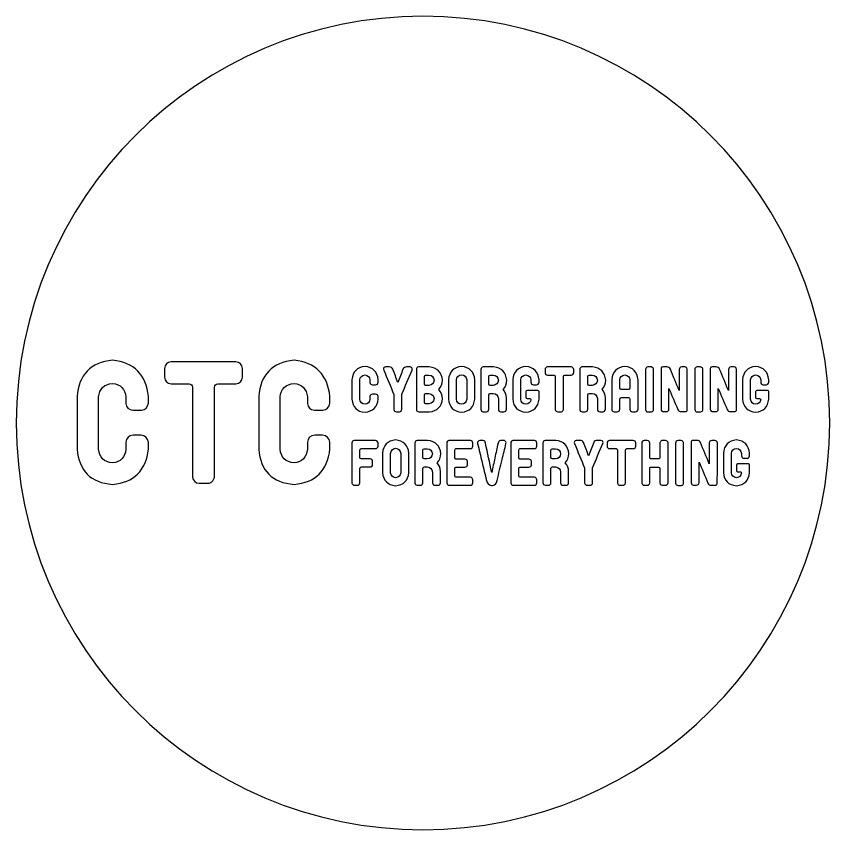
# Model space of a CAD drawing. Extents: x 38 to 447, y 163 to 471.
# Drawn here: x 61.8 to 144.1, y 163.4 to 245.7 of the extents above; entities that cross this region are included whole.
import ezdxf

# ---------------------------------------------------------------- set-up
doc = ezdxf.new("R2010")
doc.units = 0
doc.header["$MEASUREMENT"] = 0
doc.layers.add('LAYER_1', color=7, linetype='CONTINUOUS')

# ---------------------------------------------------------------- blocks, each defined once
blk = doc.blocks.new('BLOCK_7')
at = {"layer": 'LAYER_1', "color": 5}
for points, knots in [([(98.425, 208.702), (98.396, 208.552), (98.31, 208.465), (98.165, 208.441), (98.165, 208.441), (97.844, 208.441), (97.844, 208.441), (97.691, 208.457), (97.604, 208.542), (97.584, 208.695), (97.584, 208.695), (97.584, 208.937), (97.584, 208.937), (97.556, 209.24), (97.391, 209.409), (97.088, 209.445), (96.769, 209.409), (96.596, 209.24), (96.567, 208.937), (96.567, 208.937), (96.567, 206.996), (96.567, 206.996), (96.596, 206.681), (96.769, 206.509), (97.088, 206.482), (97.391, 206.509), (97.556, 206.681), (97.584, 206.996), (97.584, 206.996), (97.584, 207.256), (97.584, 207.256), (97.604, 207.409), (97.695, 207.493), (97.856, 207.51), (97.856, 207.51), (98.153, 207.51), (98.153, 207.51), (98.306, 207.49), (98.396, 207.405), (98.425, 207.256), (98.425, 207.256), (98.425, 206.996), (98.425, 206.996), (98.332, 206.189), (97.887, 205.75), (97.088, 205.677), (96.273, 205.741), (95.834, 206.181), (95.769, 206.996), (95.769, 206.996), (95.769, 208.956), (95.769, 208.956), (95.83, 209.77), (96.269, 210.22), (97.088, 210.305), (97.895, 210.22), (98.34, 209.77), (98.425, 208.956), (98.425, 208.956), (98.425, 208.702), (98.425, 208.702)], [0, 0, 0, 0, 1, 1, 1, 2, 2, 2, 3, 3, 3, 4, 4, 4, 5, 5, 5, 6, 6, 6, 7, 7, 7, 8, 8, 8, 9, 9, 9, 10, 10, 10, 11, 11, 11, 12, 12, 12, 13, 13, 13, 14, 14, 14, 15, 15, 15, 16, 16, 16, 17, 17, 17, 18, 18, 18, 19, 19, 19, 20, 20, 20, 20]), ([(101.667, 210.25), (101.856, 210.218), (101.915, 210.113), (101.842, 209.936), (101.496, 209.121), (101.155, 208.304), (100.82, 207.486), (100.82, 206.977), (100.82, 206.473), (100.82, 205.973), (100.804, 205.824), (100.721, 205.74), (100.572, 205.719), (100.572, 205.719), (100.258, 205.719), (100.258, 205.719), (100.112, 205.735), (100.028, 205.812), (100.004, 205.949), (100.004, 205.949), (100.004, 207.473), (100.004, 207.473), (99.669, 208.296), (99.33, 209.117), (98.987, 209.936), (98.915, 210.117), (98.971, 210.222), (99.156, 210.25), (99.156, 210.25), (99.544, 210.25), (99.544, 210.25), (99.709, 210.258), (99.828, 210.185), (99.901, 210.032), (100.074, 209.581), (100.245, 209.131), (100.415, 208.683), (100.58, 209.131), (100.752, 209.581), (100.929, 210.032), (100.998, 210.185), (101.117, 210.258), (101.286, 210.25), (101.286, 210.25), (101.667, 210.25), (101.667, 210.25)], [0, 0, 0, 0, 1, 1, 1, 2, 2, 2, 3, 3, 3, 4, 4, 4, 5, 5, 5, 6, 6, 6, 7, 7, 7, 8, 8, 8, 9, 9, 9, 10, 10, 10, 11, 11, 11, 12, 12, 12, 13, 13, 13, 14, 14, 14, 15, 15, 15, 15]), ([(104.927, 208.907), (104.915, 208.544), (104.786, 208.232), (104.54, 207.97), (104.786, 207.711), (104.915, 207.405), (104.927, 207.05), (104.847, 206.231), (104.399, 205.788), (103.584, 205.719), (103.584, 205.719), (102.526, 205.719), (102.526, 205.719), (102.372, 205.732), (102.292, 205.814), (102.284, 205.967), (102.284, 205.967), (102.284, 206.239), (102.284, 206.239), (102.284, 206.239), (102.284, 209.718), (102.284, 209.718), (102.284, 209.718), (102.284, 209.996), (102.284, 209.996), (102.292, 210.133), (102.363, 210.22), (102.496, 210.256), (102.496, 210.256), (103.584, 210.256), (103.584, 210.256), (104.395, 210.175), (104.843, 209.725), (104.927, 208.907)], [0, 0, 0, 0, 1, 1, 1, 2, 2, 2, 3, 3, 3, 4, 4, 4, 5, 5, 5, 6, 6, 6, 7, 7, 7, 8, 8, 8, 9, 9, 9, 10, 10, 10, 11, 11, 11, 11]), ([(106.857, 210.305), (107.668, 210.224), (108.113, 209.778), (108.194, 208.968), (108.194, 208.968), (108.194, 206.996), (108.194, 206.996), (108.109, 206.189), (107.664, 205.75), (106.857, 205.677), (106.05, 205.754), (105.609, 206.193), (105.532, 206.996), (105.532, 206.996), (105.532, 208.968), (105.532, 208.968), (105.601, 209.778), (106.043, 210.224), (106.857, 210.305)], [0, 0, 0, 0, 1, 1, 1, 2, 2, 2, 3, 3, 3, 4, 4, 4, 5, 5, 5, 6, 6, 6, 6]), ([(111.055, 207.976), (111.285, 207.737), (111.398, 207.453), (111.394, 207.123), (111.394, 207.123), (111.394, 205.973), (111.394, 205.973), (111.378, 205.816), (111.295, 205.734), (111.146, 205.725), (111.146, 205.725), (110.837, 205.725), (110.837, 205.725), (110.68, 205.734), (110.596, 205.816), (110.584, 205.973), (110.584, 205.973), (110.584, 207.062), (110.584, 207.062), (110.547, 207.373), (110.374, 207.542), (110.063, 207.57), (110.063, 207.57), (109.942, 207.57), (109.942, 207.57), (109.942, 207.57), (109.749, 207.57), (109.749, 207.57), (109.672, 207.562), (109.627, 207.52), (109.615, 207.443), (109.615, 207.443), (109.615, 205.973), (109.615, 205.973), (109.599, 205.816), (109.515, 205.734), (109.362, 205.725), (109.362, 205.725), (109.047, 205.725), (109.047, 205.725), (108.897, 205.737), (108.815, 205.82), (108.799, 205.973), (108.799, 205.973), (108.799, 207.57), (108.799, 207.57), (108.799, 207.57), (108.799, 208.393), (108.799, 208.393), (108.799, 208.393), (108.799, 209.996), (108.799, 209.996), (108.815, 210.137), (108.892, 210.222), (109.029, 210.25), (109.029, 210.25), (109.065, 210.25), (109.065, 210.25), (109.065, 210.25), (109.392, 210.25), (109.392, 210.25), (109.392, 210.25), (110.093, 210.25), (110.093, 210.25), (110.904, 210.169), (111.35, 209.722), (111.43, 208.907), (111.422, 208.548), (111.297, 208.238), (111.055, 207.976)], [0, 0, 0, 0, 1, 1, 1, 2, 2, 2, 3, 3, 3, 4, 4, 4, 5, 5, 5, 6, 6, 6, 7, 7, 7, 8, 8, 8, 9, 9, 9, 10, 10, 10, 11, 11, 11, 12, 12, 12, 13, 13, 13, 14, 14, 14, 15, 15, 15, 16, 16, 16, 17, 17, 17, 18, 18, 18, 19, 19, 19, 20, 20, 20, 21, 21, 21, 22, 22, 22, 23, 23, 23, 23]), ([(114.122, 208.447), (113.969, 208.464), (113.884, 208.55), (113.868, 208.707), (113.868, 208.707), (113.868, 208.937), (113.868, 208.937), (113.836, 209.248), (113.666, 209.417), (113.36, 209.445), (113.041, 209.417), (112.87, 209.248), (112.846, 208.937), (112.846, 208.937), (112.846, 206.99), (112.846, 206.99), (112.87, 206.675), (113.041, 206.508), (113.36, 206.487), (113.654, 206.508), (113.824, 206.667), (113.868, 206.966), (113.852, 207.026), (113.816, 207.06), (113.759, 207.068), (113.759, 207.068), (113.481, 207.068), (113.481, 207.068), (113.404, 207.072), (113.364, 207.11), (113.36, 207.183), (113.36, 207.183), (113.36, 207.764), (113.36, 207.764), (113.368, 207.832), (113.408, 207.871), (113.481, 207.879), (113.481, 207.879), (114.564, 207.879), (114.564, 207.879), (114.628, 207.871), (114.67, 207.832), (114.691, 207.764), (114.691, 207.764), (114.691, 207.25), (114.691, 207.25), (114.691, 207.25), (114.691, 207.068), (114.691, 207.068), (114.691, 207.068), (114.691, 206.996), (114.691, 206.996), (114.602, 206.197), (114.158, 205.758), (113.36, 205.677), (112.545, 205.75), (112.104, 206.189), (112.035, 206.996), (112.035, 206.996), (112.035, 208.968), (112.035, 208.968), (112.104, 209.774), (112.545, 210.22), (113.36, 210.305), (114.162, 210.22), (114.606, 209.774), (114.691, 208.968), (114.691, 208.968), (114.691, 208.713), (114.691, 208.713), (114.667, 208.556), (114.58, 208.467), (114.431, 208.447), (114.431, 208.447), (114.122, 208.447), (114.122, 208.447)], [0, 0, 0, 0, 1, 1, 1, 2, 2, 2, 3, 3, 3, 4, 4, 4, 5, 5, 5, 6, 6, 6, 7, 7, 7, 8, 8, 8, 9, 9, 9, 10, 10, 10, 11, 11, 11, 12, 12, 12, 13, 13, 13, 14, 14, 14, 15, 15, 15, 16, 16, 16, 17, 17, 17, 18, 18, 18, 19, 19, 19, 20, 20, 20, 21, 21, 21, 22, 22, 22, 23, 23, 23, 24, 24, 24, 25, 25, 25, 25]), ([(117.945, 210.25), (118.094, 210.23), (118.179, 210.145), (118.199, 209.996), (118.199, 209.996), (118.199, 209.681), (118.199, 209.681), (118.179, 209.528), (118.094, 209.444), (117.945, 209.427), (117.945, 209.427), (117.286, 209.427), (117.286, 209.427), (117.205, 209.415), (117.163, 209.373), (117.158, 209.3), (117.155, 209.159), (117.153, 209.02), (117.153, 208.883), (117.153, 207.911), (117.153, 206.942), (117.153, 205.973), (117.153, 205.973), (117.153, 205.931), (117.153, 205.931), (117.141, 205.895), (117.126, 205.863), (117.11, 205.834), (117.086, 205.798), (117.06, 205.772), (117.032, 205.756), (117.023, 205.752), (117.022, 205.747), (117.025, 205.743), (117.025, 205.743), (117.02, 205.743), (117.02, 205.743), (116.979, 205.723), (116.939, 205.715), (116.898, 205.719), (116.898, 205.719), (116.584, 205.719), (116.584, 205.719), (116.443, 205.732), (116.36, 205.808), (116.336, 205.949), (116.336, 205.949), (116.336, 209.3), (116.336, 209.3), (116.328, 209.373), (116.285, 209.415), (116.209, 209.427), (116.209, 209.427), (115.543, 209.427), (115.543, 209.427), (115.39, 209.444), (115.308, 209.528), (115.296, 209.681), (115.296, 209.681), (115.296, 209.996), (115.296, 209.996), (115.308, 210.145), (115.39, 210.23), (115.543, 210.25), (115.543, 210.25), (117.945, 210.25), (117.945, 210.25)], [0, 0, 0, 0, 1, 1, 1, 2, 2, 2, 3, 3, 3, 4, 4, 4, 5, 5, 5, 6, 6, 6, 7, 7, 7, 8, 8, 8, 9, 9, 9, 10, 10, 10, 11, 11, 11, 12, 12, 12, 13, 13, 13, 14, 14, 14, 15, 15, 15, 16, 16, 16, 17, 17, 17, 18, 18, 18, 19, 19, 19, 20, 20, 20, 21, 21, 21, 22, 22, 22, 22]), ([(121.06, 207.976), (121.29, 207.737), (121.403, 207.453), (121.399, 207.123), (121.399, 207.123), (121.399, 205.973), (121.399, 205.973), (121.383, 205.816), (121.3, 205.734), (121.151, 205.725), (121.151, 205.725), (120.843, 205.725), (120.843, 205.725), (120.685, 205.734), (120.6, 205.816), (120.588, 205.973), (120.588, 205.973), (120.588, 207.062), (120.588, 207.062), (120.552, 207.373), (120.379, 207.542), (120.068, 207.57), (120.068, 207.57), (119.947, 207.57), (119.947, 207.57), (119.947, 207.57), (119.754, 207.57), (119.754, 207.57), (119.677, 207.562), (119.633, 207.52), (119.621, 207.443), (119.621, 207.443), (119.621, 205.973), (119.621, 205.973), (119.604, 205.816), (119.52, 205.734), (119.366, 205.725), (119.366, 205.725), (119.052, 205.725), (119.052, 205.725), (118.903, 205.737), (118.82, 205.82), (118.804, 205.973), (118.804, 205.973), (118.804, 207.57), (118.804, 207.57), (118.804, 207.57), (118.804, 208.393), (118.804, 208.393), (118.804, 208.393), (118.804, 209.996), (118.804, 209.996), (118.82, 210.137), (118.897, 210.222), (119.034, 210.25), (119.034, 210.25), (119.07, 210.25), (119.07, 210.25), (119.07, 210.25), (119.397, 210.25), (119.397, 210.25), (119.397, 210.25), (120.099, 210.25), (120.099, 210.25), (120.909, 210.169), (121.355, 209.722), (121.435, 208.907), (121.427, 208.548), (121.302, 208.238), (121.06, 207.976)], [0, 0, 0, 0, 1, 1, 1, 2, 2, 2, 3, 3, 3, 4, 4, 4, 5, 5, 5, 6, 6, 6, 7, 7, 7, 8, 8, 8, 9, 9, 9, 10, 10, 10, 11, 11, 11, 12, 12, 12, 13, 13, 13, 14, 14, 14, 15, 15, 15, 16, 16, 16, 17, 17, 17, 18, 18, 18, 19, 19, 19, 20, 20, 20, 21, 21, 21, 22, 22, 22, 23, 23, 23, 23]), ([(123.371, 210.298), (124.182, 210.222), (124.625, 209.776), (124.702, 208.961), (124.702, 208.961), (124.702, 205.967), (124.702, 205.967), (124.682, 205.818), (124.599, 205.735), (124.454, 205.719), (124.454, 205.719), (124.133, 205.719), (124.133, 205.719), (123.98, 205.74), (123.897, 205.826), (123.885, 205.98), (123.885, 205.98), (123.885, 207.026), (123.885, 207.026), (123.877, 207.099), (123.837, 207.141), (123.764, 207.153), (123.764, 207.153), (122.984, 207.153), (122.984, 207.153), (122.907, 207.141), (122.865, 207.099), (122.857, 207.026), (122.857, 207.026), (122.857, 205.98), (122.857, 205.98), (122.841, 205.822), (122.756, 205.735), (122.603, 205.719), (122.603, 205.719), (122.288, 205.719), (122.288, 205.719), (122.143, 205.732), (122.061, 205.808), (122.04, 205.949), (122.04, 205.949), (122.04, 208.961), (122.04, 208.961), (122.113, 209.772), (122.557, 210.218), (123.371, 210.298)], [0, 0, 0, 0, 1, 1, 1, 2, 2, 2, 3, 3, 3, 4, 4, 4, 5, 5, 5, 6, 6, 6, 7, 7, 7, 8, 8, 8, 9, 9, 9, 10, 10, 10, 11, 11, 11, 12, 12, 12, 13, 13, 13, 14, 14, 14, 15, 15, 15, 15]), ([(126.275, 209.984), (126.275, 209.984), (126.275, 206.409), (126.275, 206.409), (126.275, 206.409), (126.275, 205.961), (126.275, 205.961), (126.275, 205.961), (126.275, 205.931), (126.275, 205.931), (126.266, 205.891), (126.252, 205.856), (126.232, 205.828), (126.212, 205.792), (126.186, 205.764), (126.154, 205.743), (126.154, 205.743), (126.147, 205.743), (126.147, 205.743), (126.139, 205.743), (126.137, 205.741), (126.142, 205.737), (126.101, 205.721), (126.061, 205.713), (126.021, 205.713), (126.021, 205.713), (125.706, 205.713), (125.706, 205.713), (125.557, 205.717), (125.474, 205.794), (125.458, 205.943), (125.458, 205.943), (125.458, 209.99), (125.458, 209.99), (125.466, 210.139), (125.549, 210.226), (125.706, 210.25), (125.706, 210.25), (126.021, 210.25), (126.021, 210.25), (126.109, 210.242), (126.18, 210.2), (126.232, 210.123), (126.26, 210.079), (126.275, 210.032), (126.275, 209.984)], [0, 0, 0, 0, 1, 1, 1, 2, 2, 2, 3, 3, 3, 4, 4, 4, 5, 5, 5, 6, 6, 6, 7, 7, 7, 8, 8, 8, 9, 9, 9, 10, 10, 10, 11, 11, 11, 12, 12, 12, 13, 13, 13, 14, 14, 14, 15, 15, 15, 15]), ([(129.68, 205.943), (129.676, 205.802), (129.604, 205.732), (129.463, 205.732), (129.463, 205.732), (129.426, 205.732), (129.426, 205.732), (129.426, 205.732), (129.378, 205.732), (129.378, 205.732), (129.378, 205.732), (129.136, 205.732), (129.136, 205.732), (129.136, 205.732), (129.112, 205.732), (129.112, 205.732), (129.112, 205.732), (129.075, 205.732), (129.075, 205.732), (128.91, 205.723), (128.795, 205.794), (128.731, 205.943), (128.428, 206.653), (128.13, 207.363), (127.835, 208.072), (127.835, 208.072), (127.835, 206.421), (127.835, 206.421), (127.835, 206.421), (127.835, 205.985), (127.835, 205.985), (127.819, 205.828), (127.735, 205.743), (127.581, 205.732), (127.581, 205.732), (127.273, 205.732), (127.273, 205.732), (127.128, 205.743), (127.047, 205.82), (127.031, 205.961), (127.031, 205.961), (127.031, 210.057), (127.031, 210.057), (127.031, 210.057), (127.031, 210.087), (127.031, 210.087), (127.039, 210.208), (127.107, 210.262), (127.236, 210.25), (127.236, 210.25), (127.321, 210.25), (127.321, 210.25), (127.321, 210.25), (127.557, 210.25), (127.557, 210.25), (127.557, 210.25), (127.617, 210.25), (127.617, 210.25), (127.779, 210.262), (127.898, 210.192), (127.974, 210.038), (128.265, 209.316), (128.561, 208.599), (128.864, 207.885), (128.864, 207.885), (128.864, 209.996), (128.864, 209.996), (128.88, 210.145), (128.964, 210.23), (129.118, 210.25), (129.118, 210.25), (129.432, 210.25), (129.432, 210.25), (129.573, 210.238), (129.658, 210.161), (129.686, 210.02), (129.686, 210.02), (129.686, 208.889), (129.686, 208.889), (129.686, 208.889), (129.686, 207.056), (129.686, 207.056), (129.682, 206.693), (129.68, 206.332), (129.68, 205.973), (129.68, 205.973), (129.68, 205.943), (129.68, 205.943)], [0, 0, 0, 0, 1, 1, 1, 2, 2, 2, 3, 3, 3, 4, 4, 4, 5, 5, 5, 6, 6, 6, 7, 7, 7, 8, 8, 8, 9, 9, 9, 10, 10, 10, 11, 11, 11, 12, 12, 12, 13, 13, 13, 14, 14, 14, 15, 15, 15, 16, 16, 16, 17, 17, 17, 18, 18, 18, 19, 19, 19, 20, 20, 20, 21, 21, 21, 22, 22, 22, 23, 23, 23, 24, 24, 24, 25, 25, 25, 26, 26, 26, 27, 27, 27, 28, 28, 28, 29, 29, 29, 29]), ([(131.259, 209.984), (131.259, 209.984), (131.259, 206.409), (131.259, 206.409), (131.259, 206.409), (131.259, 205.961), (131.259, 205.961), (131.259, 205.961), (131.259, 205.931), (131.259, 205.931), (131.251, 205.891), (131.237, 205.856), (131.217, 205.828), (131.197, 205.792), (131.17, 205.764), (131.138, 205.743), (131.138, 205.743), (131.132, 205.743), (131.132, 205.743), (131.124, 205.743), (131.122, 205.741), (131.126, 205.737), (131.086, 205.721), (131.045, 205.713), (131.005, 205.713), (131.005, 205.713), (130.69, 205.713), (130.69, 205.713), (130.541, 205.717), (130.459, 205.794), (130.442, 205.943), (130.442, 205.943), (130.442, 209.99), (130.442, 209.99), (130.451, 210.139), (130.533, 210.226), (130.69, 210.25), (130.69, 210.25), (131.005, 210.25), (131.005, 210.25), (131.094, 210.242), (131.164, 210.2), (131.217, 210.123), (131.245, 210.079), (131.259, 210.032), (131.259, 209.984)], [0, 0, 0, 0, 1, 1, 1, 2, 2, 2, 3, 3, 3, 4, 4, 4, 5, 5, 5, 6, 6, 6, 7, 7, 7, 8, 8, 8, 9, 9, 9, 10, 10, 10, 11, 11, 11, 12, 12, 12, 13, 13, 13, 14, 14, 14, 15, 15, 15, 15]), ([(134.665, 205.943), (134.661, 205.802), (134.588, 205.732), (134.447, 205.732), (134.447, 205.732), (134.411, 205.732), (134.411, 205.732), (134.411, 205.732), (134.362, 205.732), (134.362, 205.732), (134.362, 205.732), (134.12, 205.732), (134.12, 205.732), (134.12, 205.732), (134.096, 205.732), (134.096, 205.732), (134.096, 205.732), (134.06, 205.732), (134.06, 205.732), (133.894, 205.723), (133.78, 205.794), (133.715, 205.943), (133.413, 206.653), (133.114, 207.363), (132.82, 208.072), (132.82, 208.072), (132.82, 206.421), (132.82, 206.421), (132.82, 206.421), (132.82, 205.985), (132.82, 205.985), (132.804, 205.828), (132.719, 205.743), (132.566, 205.732), (132.566, 205.732), (132.257, 205.732), (132.257, 205.732), (132.112, 205.743), (132.031, 205.82), (132.015, 205.961), (132.015, 205.961), (132.015, 210.057), (132.015, 210.057), (132.015, 210.057), (132.015, 210.087), (132.015, 210.087), (132.023, 210.208), (132.092, 210.262), (132.221, 210.25), (132.221, 210.25), (132.306, 210.25), (132.306, 210.25), (132.306, 210.25), (132.542, 210.25), (132.542, 210.25), (132.542, 210.25), (132.602, 210.25), (132.602, 210.25), (132.763, 210.262), (132.882, 210.192), (132.959, 210.038), (133.249, 209.316), (133.546, 208.599), (133.848, 207.885), (133.848, 207.885), (133.848, 209.996), (133.848, 209.996), (133.864, 210.145), (133.949, 210.23), (134.102, 210.25), (134.102, 210.25), (134.417, 210.25), (134.417, 210.25), (134.558, 210.238), (134.643, 210.161), (134.671, 210.02), (134.671, 210.02), (134.671, 208.889), (134.671, 208.889), (134.671, 208.889), (134.671, 207.056), (134.671, 207.056), (134.667, 206.693), (134.665, 206.332), (134.665, 205.973), (134.665, 205.973), (134.665, 205.943), (134.665, 205.943)], [0, 0, 0, 0, 1, 1, 1, 2, 2, 2, 3, 3, 3, 4, 4, 4, 5, 5, 5, 6, 6, 6, 7, 7, 7, 8, 8, 8, 9, 9, 9, 10, 10, 10, 11, 11, 11, 12, 12, 12, 13, 13, 13, 14, 14, 14, 15, 15, 15, 16, 16, 16, 17, 17, 17, 18, 18, 18, 19, 19, 19, 20, 20, 20, 21, 21, 21, 22, 22, 22, 23, 23, 23, 24, 24, 24, 25, 25, 25, 26, 26, 26, 27, 27, 27, 28, 28, 28, 29, 29, 29, 29]), ([(137.363, 208.447), (137.209, 208.464), (137.125, 208.55), (137.108, 208.707), (137.108, 208.707), (137.108, 208.937), (137.108, 208.937), (137.076, 209.248), (136.907, 209.417), (136.6, 209.445), (136.282, 209.417), (136.11, 209.248), (136.086, 208.937), (136.086, 208.937), (136.086, 206.99), (136.086, 206.99), (136.11, 206.675), (136.282, 206.508), (136.6, 206.487), (136.895, 206.508), (137.064, 206.667), (137.108, 206.966), (137.092, 207.026), (137.056, 207.06), (136.999, 207.068), (136.999, 207.068), (136.721, 207.068), (136.721, 207.068), (136.645, 207.072), (136.604, 207.11), (136.6, 207.183), (136.6, 207.183), (136.6, 207.764), (136.6, 207.764), (136.608, 207.832), (136.649, 207.871), (136.721, 207.879), (136.721, 207.879), (137.804, 207.879), (137.804, 207.879), (137.869, 207.871), (137.911, 207.832), (137.931, 207.764), (137.931, 207.764), (137.931, 207.25), (137.931, 207.25), (137.931, 207.25), (137.931, 207.068), (137.931, 207.068), (137.931, 207.068), (137.931, 206.996), (137.931, 206.996), (137.842, 206.197), (137.399, 205.758), (136.6, 205.677), (135.786, 205.75), (135.344, 206.189), (135.276, 206.996), (135.276, 206.996), (135.276, 208.968), (135.276, 208.968), (135.344, 209.774), (135.786, 210.22), (136.6, 210.305), (137.403, 210.22), (137.847, 209.774), (137.931, 208.968), (137.931, 208.968), (137.931, 208.713), (137.931, 208.713), (137.907, 208.556), (137.82, 208.467), (137.671, 208.447), (137.671, 208.447), (137.363, 208.447), (137.363, 208.447)], [0, 0, 0, 0, 1, 1, 1, 2, 2, 2, 3, 3, 3, 4, 4, 4, 5, 5, 5, 6, 6, 6, 7, 7, 7, 8, 8, 8, 9, 9, 9, 10, 10, 10, 11, 11, 11, 12, 12, 12, 13, 13, 13, 14, 14, 14, 15, 15, 15, 16, 16, 16, 17, 17, 17, 18, 18, 18, 19, 19, 19, 20, 20, 20, 21, 21, 21, 22, 22, 22, 23, 23, 23, 24, 24, 24, 25, 25, 25, 25]), ([(103.56, 208.387), (103.871, 208.411), (104.04, 208.584), (104.068, 208.907), (104.04, 209.222), (103.871, 209.393), (103.56, 209.421), (103.56, 209.421), (103.215, 209.421), (103.215, 209.421), (103.139, 209.409), (103.099, 209.365), (103.095, 209.288), (103.095, 209.288), (103.095, 208.514), (103.095, 208.514), (103.099, 208.429), (103.141, 208.387), (103.222, 208.387), (103.222, 208.387), (103.56, 208.387), (103.56, 208.387)], [0, 0, 0, 0, 1, 1, 1, 2, 2, 2, 3, 3, 3, 4, 4, 4, 5, 5, 5, 6, 6, 6, 7, 7, 7, 7]), ([(107.377, 206.99), (107.377, 206.99), (107.377, 208.943), (107.377, 208.943), (107.345, 209.258), (107.172, 209.429), (106.857, 209.457), (106.542, 209.425), (106.371, 209.254), (106.343, 208.943), (106.343, 208.943), (106.343, 206.99), (106.343, 206.99), (106.371, 206.675), (106.542, 206.508), (106.857, 206.487), (107.172, 206.508), (107.345, 206.675), (107.377, 206.99)], [0, 0, 0, 0, 1, 1, 1, 2, 2, 2, 3, 3, 3, 4, 4, 4, 5, 5, 5, 6, 6, 6, 6]), ([(110.063, 208.393), (110.374, 208.421), (110.547, 208.593), (110.584, 208.907), (110.547, 209.222), (110.374, 209.393), (110.063, 209.421), (110.063, 209.421), (109.749, 209.421), (109.749, 209.421), (109.668, 209.413), (109.624, 209.371), (109.615, 209.294), (109.615, 209.294), (109.615, 208.52), (109.615, 208.52), (109.624, 208.439), (109.668, 208.397), (109.749, 208.393), (109.749, 208.393), (110.063, 208.393), (110.063, 208.393)], [0, 0, 0, 0, 1, 1, 1, 2, 2, 2, 3, 3, 3, 4, 4, 4, 5, 5, 5, 6, 6, 6, 7, 7, 7, 7]), ([(120.068, 208.393), (120.379, 208.421), (120.552, 208.593), (120.588, 208.907), (120.552, 209.222), (120.379, 209.393), (120.068, 209.421), (120.068, 209.421), (119.754, 209.421), (119.754, 209.421), (119.673, 209.413), (119.629, 209.371), (119.621, 209.294), (119.621, 209.294), (119.621, 208.52), (119.621, 208.52), (119.629, 208.439), (119.673, 208.397), (119.754, 208.393), (119.754, 208.393), (120.068, 208.393), (120.068, 208.393)], [0, 0, 0, 0, 1, 1, 1, 2, 2, 2, 3, 3, 3, 4, 4, 4, 5, 5, 5, 6, 6, 6, 7, 7, 7, 7]), ([(123.885, 208.097), (123.885, 208.097), (123.885, 208.937), (123.885, 208.937), (123.853, 209.252), (123.682, 209.423), (123.371, 209.452), (123.056, 209.419), (122.885, 209.248), (122.857, 208.937), (122.857, 208.937), (122.857, 208.097), (122.857, 208.097), (122.861, 208.012), (122.903, 207.97), (122.984, 207.97), (122.984, 207.97), (123.764, 207.97), (123.764, 207.97), (123.833, 207.977), (123.873, 208.02), (123.885, 208.097)], [0, 0, 0, 0, 1, 1, 1, 2, 2, 2, 3, 3, 3, 4, 4, 4, 5, 5, 5, 6, 6, 6, 7, 7, 7, 7]), ([(103.56, 206.53), (103.871, 206.554), (104.04, 206.727), (104.068, 207.05), (104.036, 207.36), (103.867, 207.532), (103.56, 207.564), (103.56, 207.564), (103.222, 207.564), (103.222, 207.564), (103.141, 207.556), (103.099, 207.512), (103.095, 207.431), (103.095, 207.431), (103.095, 206.657), (103.095, 206.657), (103.099, 206.576), (103.139, 206.534), (103.215, 206.53), (103.215, 206.53), (103.56, 206.53), (103.56, 206.53)], [0, 0, 0, 0, 1, 1, 1, 2, 2, 2, 3, 3, 3, 4, 4, 4, 5, 5, 5, 6, 6, 6, 7, 7, 7, 7]), ([(98.146, 202.823), (98.296, 202.799), (98.382, 202.712), (98.407, 202.563), (98.407, 202.563), (98.407, 202.248), (98.407, 202.248), (98.382, 202.087), (98.294, 202.002), (98.14, 201.994), (98.14, 201.994), (96.701, 201.994), (96.701, 201.994), (96.62, 201.986), (96.576, 201.942), (96.567, 201.861), (96.567, 201.861), (96.567, 201.081), (96.567, 201.081), (96.576, 201), (96.62, 200.958), (96.701, 200.954), (96.701, 200.954), (97.614, 200.954), (97.614, 200.954), (97.763, 200.934), (97.846, 200.851), (97.862, 200.706), (97.862, 200.706), (97.862, 200.379), (97.862, 200.379), (97.846, 200.222), (97.761, 200.141), (97.608, 200.137), (97.608, 200.137), (96.701, 200.137), (96.701, 200.137), (96.62, 200.125), (96.576, 200.079), (96.567, 199.998), (96.567, 199.998), (96.567, 199.326), (96.567, 199.326), (96.567, 199.326), (96.567, 198.54), (96.567, 198.54), (96.555, 198.387), (96.473, 198.302), (96.32, 198.286), (96.32, 198.286), (96.011, 198.286), (96.011, 198.286), (95.866, 198.294), (95.785, 198.369), (95.769, 198.51), (95.769, 198.51), (95.769, 199.326), (95.769, 199.326), (95.769, 199.326), (95.769, 199.405), (95.769, 199.405), (95.769, 199.405), (95.769, 202.284), (95.769, 202.284), (95.769, 202.284), (95.769, 202.569), (95.769, 202.569), (95.773, 202.71), (95.844, 202.795), (95.981, 202.823), (95.981, 202.823), (98.146, 202.823), (98.146, 202.823)], [0, 0, 0, 0, 1, 1, 1, 2, 2, 2, 3, 3, 3, 4, 4, 4, 5, 5, 5, 6, 6, 6, 7, 7, 7, 8, 8, 8, 9, 9, 9, 10, 10, 10, 11, 11, 11, 12, 12, 12, 13, 13, 13, 14, 14, 14, 15, 15, 15, 16, 16, 16, 17, 17, 17, 18, 18, 18, 19, 19, 19, 20, 20, 20, 21, 21, 21, 22, 22, 22, 23, 23, 23, 24, 24, 24, 24]), ([(100.185, 202.871), (100.996, 202.791), (101.441, 202.345), (101.522, 201.534), (101.522, 201.534), (101.522, 199.562), (101.522, 199.562), (101.437, 198.756), (100.992, 198.316), (100.185, 198.244), (99.378, 198.32), (98.937, 198.76), (98.86, 199.562), (98.86, 199.562), (98.86, 201.534), (98.86, 201.534), (98.929, 202.345), (99.37, 202.791), (100.185, 202.871)], [0, 0, 0, 0, 1, 1, 1, 2, 2, 2, 3, 3, 3, 4, 4, 4, 5, 5, 5, 6, 6, 6, 6]), ([(104.383, 200.543), (104.613, 200.304), (104.726, 200.02), (104.722, 199.69), (104.722, 199.69), (104.722, 198.54), (104.722, 198.54), (104.706, 198.383), (104.623, 198.301), (104.474, 198.292), (104.474, 198.292), (104.165, 198.292), (104.165, 198.292), (104.008, 198.301), (103.923, 198.383), (103.911, 198.54), (103.911, 198.54), (103.911, 199.629), (103.911, 199.629), (103.875, 199.94), (103.702, 200.109), (103.391, 200.137), (103.391, 200.137), (103.27, 200.137), (103.27, 200.137), (103.27, 200.137), (103.077, 200.137), (103.077, 200.137), (103, 200.129), (102.956, 200.087), (102.944, 200.01), (102.944, 200.01), (102.944, 198.54), (102.944, 198.54), (102.927, 198.383), (102.843, 198.301), (102.689, 198.292), (102.689, 198.292), (102.375, 198.292), (102.375, 198.292), (102.225, 198.304), (102.143, 198.387), (102.127, 198.54), (102.127, 198.54), (102.127, 200.137), (102.127, 200.137), (102.127, 200.137), (102.127, 200.96), (102.127, 200.96), (102.127, 200.96), (102.127, 202.563), (102.127, 202.563), (102.143, 202.704), (102.219, 202.789), (102.357, 202.817), (102.357, 202.817), (102.393, 202.817), (102.393, 202.817), (102.393, 202.817), (102.719, 202.817), (102.719, 202.817), (102.719, 202.817), (103.421, 202.817), (103.421, 202.817), (104.232, 202.736), (104.678, 202.289), (104.758, 201.474), (104.75, 201.115), (104.625, 200.804), (104.383, 200.543)], [0, 0, 0, 0, 1, 1, 1, 2, 2, 2, 3, 3, 3, 4, 4, 4, 5, 5, 5, 6, 6, 6, 7, 7, 7, 8, 8, 8, 9, 9, 9, 10, 10, 10, 11, 11, 11, 12, 12, 12, 13, 13, 13, 14, 14, 14, 15, 15, 15, 16, 16, 16, 17, 17, 17, 18, 18, 18, 19, 19, 19, 20, 20, 20, 21, 21, 21, 22, 22, 22, 23, 23, 23, 23]), ([(106.289, 201.994), (106.212, 201.982), (106.17, 201.94), (106.161, 201.867), (106.161, 201.867), (106.161, 201.05), (106.161, 201.05), (106.174, 200.978), (106.216, 200.937), (106.289, 200.93), (106.289, 200.93), (107.202, 200.93), (107.202, 200.93), (107.355, 200.917), (107.44, 200.835), (107.456, 200.682), (107.456, 200.682), (107.456, 200.367), (107.456, 200.367), (107.44, 200.21), (107.353, 200.127), (107.196, 200.119), (107.196, 200.119), (106.289, 200.119), (106.289, 200.119), (106.216, 200.111), (106.174, 200.071), (106.161, 199.998), (106.161, 199.998), (106.161, 199.224), (106.161, 199.224), (106.17, 199.143), (106.212, 199.101), (106.289, 199.097), (106.289, 199.097), (107.746, 199.097), (107.746, 199.097), (107.892, 199.076), (107.978, 198.992), (108.007, 198.843), (108.007, 198.843), (108.007, 198.528), (108.007, 198.528), (107.978, 198.375), (107.888, 198.294), (107.734, 198.286), (107.734, 198.286), (105.605, 198.286), (105.605, 198.286), (105.456, 198.29), (105.375, 198.369), (105.363, 198.522), (105.363, 198.522), (105.363, 198.806), (105.363, 198.806), (105.363, 198.806), (105.363, 202.284), (105.363, 202.284), (105.363, 202.284), (105.363, 202.563), (105.363, 202.563), (105.367, 202.704), (105.44, 202.791), (105.581, 202.823), (105.581, 202.823), (107.746, 202.823), (107.746, 202.823), (107.892, 202.795), (107.978, 202.708), (108.007, 202.563), (108.007, 202.563), (108.007, 202.242), (108.007, 202.242), (107.978, 202.089), (107.888, 202.006), (107.734, 201.994), (107.734, 201.994), (106.289, 201.994), (106.289, 201.994)], [0, 0, 0, 0, 1, 1, 1, 2, 2, 2, 3, 3, 3, 4, 4, 4, 5, 5, 5, 6, 6, 6, 7, 7, 7, 8, 8, 8, 9, 9, 9, 10, 10, 10, 11, 11, 11, 12, 12, 12, 13, 13, 13, 14, 14, 14, 15, 15, 15, 16, 16, 16, 17, 17, 17, 18, 18, 18, 19, 19, 19, 20, 20, 20, 21, 21, 21, 22, 22, 22, 23, 23, 23, 24, 24, 24, 25, 25, 25, 26, 26, 26, 26]), ([(110.45, 198.764), (110.422, 198.635), (110.37, 198.516), (110.293, 198.407), (110.176, 198.302), (110.037, 198.26), (109.876, 198.28), (109.585, 198.308), (109.42, 198.474), (109.379, 198.776), (109.23, 199.389), (109.081, 200.002), (108.932, 200.615), (108.779, 201.248), (108.625, 201.883), (108.472, 202.52), (108.464, 202.686), (108.545, 202.785), (108.714, 202.817), (108.714, 202.817), (109.029, 202.817), (109.029, 202.817), (109.174, 202.793), (109.254, 202.706), (109.271, 202.557), (109.485, 201.561), (109.698, 200.569), (109.912, 199.581), (110.013, 200.069), (110.116, 200.556), (110.22, 201.045), (110.329, 201.54), (110.438, 202.038), (110.547, 202.539), (110.567, 202.696), (110.652, 202.789), (110.801, 202.817), (110.801, 202.817), (111.116, 202.817), (111.116, 202.817), (111.14, 202.809), (111.164, 202.803), (111.188, 202.799), (111.317, 202.742), (111.37, 202.65), (111.346, 202.52), (111.216, 201.98), (111.088, 201.442), (110.958, 200.905), (110.789, 200.192), (110.62, 199.478), (110.45, 198.764)], [0, 0, 0, 0, 1, 1, 1, 2, 2, 2, 3, 3, 3, 4, 4, 4, 5, 5, 5, 6, 6, 6, 7, 7, 7, 8, 8, 8, 9, 9, 9, 10, 10, 10, 11, 11, 11, 12, 12, 12, 13, 13, 13, 14, 14, 14, 15, 15, 15, 16, 16, 16, 17, 17, 17, 17]), ([(112.761, 201.994), (112.684, 201.982), (112.642, 201.94), (112.634, 201.867), (112.634, 201.867), (112.634, 201.05), (112.634, 201.05), (112.646, 200.978), (112.688, 200.937), (112.761, 200.93), (112.761, 200.93), (113.674, 200.93), (113.674, 200.93), (113.828, 200.917), (113.913, 200.835), (113.928, 200.682), (113.928, 200.682), (113.928, 200.367), (113.928, 200.367), (113.913, 200.21), (113.826, 200.127), (113.668, 200.119), (113.668, 200.119), (112.761, 200.119), (112.761, 200.119), (112.688, 200.111), (112.646, 200.071), (112.634, 199.998), (112.634, 199.998), (112.634, 199.224), (112.634, 199.224), (112.642, 199.143), (112.684, 199.101), (112.761, 199.097), (112.761, 199.097), (114.219, 199.097), (114.219, 199.097), (114.364, 199.076), (114.451, 198.992), (114.479, 198.843), (114.479, 198.843), (114.479, 198.528), (114.479, 198.528), (114.451, 198.375), (114.36, 198.294), (114.207, 198.286), (114.207, 198.286), (112.078, 198.286), (112.078, 198.286), (111.928, 198.29), (111.848, 198.369), (111.835, 198.522), (111.835, 198.522), (111.835, 198.806), (111.835, 198.806), (111.835, 198.806), (111.835, 202.284), (111.835, 202.284), (111.835, 202.284), (111.835, 202.563), (111.835, 202.563), (111.84, 202.704), (111.912, 202.791), (112.053, 202.823), (112.053, 202.823), (114.219, 202.823), (114.219, 202.823), (114.364, 202.795), (114.451, 202.708), (114.479, 202.563), (114.479, 202.563), (114.479, 202.242), (114.479, 202.242), (114.451, 202.089), (114.36, 202.006), (114.207, 201.994), (114.207, 201.994), (112.761, 201.994), (112.761, 201.994)], [0, 0, 0, 0, 1, 1, 1, 2, 2, 2, 3, 3, 3, 4, 4, 4, 5, 5, 5, 6, 6, 6, 7, 7, 7, 8, 8, 8, 9, 9, 9, 10, 10, 10, 11, 11, 11, 12, 12, 12, 13, 13, 13, 14, 14, 14, 15, 15, 15, 16, 16, 16, 17, 17, 17, 18, 18, 18, 19, 19, 19, 20, 20, 20, 21, 21, 21, 22, 22, 22, 23, 23, 23, 24, 24, 24, 25, 25, 25, 26, 26, 26, 26]), ([(117.34, 200.543), (117.57, 200.304), (117.683, 200.02), (117.679, 199.69), (117.679, 199.69), (117.679, 198.54), (117.679, 198.54), (117.663, 198.383), (117.58, 198.301), (117.431, 198.292), (117.431, 198.292), (117.122, 198.292), (117.122, 198.292), (116.965, 198.301), (116.88, 198.383), (116.868, 198.54), (116.868, 198.54), (116.868, 199.629), (116.868, 199.629), (116.832, 199.94), (116.659, 200.109), (116.348, 200.137), (116.348, 200.137), (116.227, 200.137), (116.227, 200.137), (116.227, 200.137), (116.034, 200.137), (116.034, 200.137), (115.957, 200.129), (115.912, 200.087), (115.9, 200.01), (115.9, 200.01), (115.9, 198.54), (115.9, 198.54), (115.884, 198.383), (115.8, 198.301), (115.646, 198.292), (115.646, 198.292), (115.332, 198.292), (115.332, 198.292), (115.183, 198.304), (115.1, 198.387), (115.084, 198.54), (115.084, 198.54), (115.084, 200.137), (115.084, 200.137), (115.084, 200.137), (115.084, 200.96), (115.084, 200.96), (115.084, 200.96), (115.084, 202.563), (115.084, 202.563), (115.1, 202.704), (115.177, 202.789), (115.314, 202.817), (115.314, 202.817), (115.35, 202.817), (115.35, 202.817), (115.35, 202.817), (115.676, 202.817), (115.676, 202.817), (115.676, 202.817), (116.378, 202.817), (116.378, 202.817), (117.189, 202.736), (117.635, 202.289), (117.715, 201.474), (117.707, 201.115), (117.582, 200.804), (117.34, 200.543)], [0, 0, 0, 0, 1, 1, 1, 2, 2, 2, 3, 3, 3, 4, 4, 4, 5, 5, 5, 6, 6, 6, 7, 7, 7, 8, 8, 8, 9, 9, 9, 10, 10, 10, 11, 11, 11, 12, 12, 12, 13, 13, 13, 14, 14, 14, 15, 15, 15, 16, 16, 16, 17, 17, 17, 18, 18, 18, 19, 19, 19, 20, 20, 20, 21, 21, 21, 22, 22, 22, 23, 23, 23, 23]), ([(120.957, 202.817), (121.147, 202.785), (121.205, 202.68), (121.133, 202.502), (120.786, 201.688), (120.445, 200.871), (120.111, 200.053), (120.111, 199.544), (120.111, 199.041), (120.111, 198.54), (120.094, 198.391), (120.012, 198.306), (119.863, 198.286), (119.863, 198.286), (119.548, 198.286), (119.548, 198.286), (119.403, 198.302), (119.318, 198.379), (119.294, 198.516), (119.294, 198.516), (119.294, 200.04), (119.294, 200.04), (118.959, 200.863), (118.621, 201.684), (118.278, 202.502), (118.205, 202.684), (118.262, 202.789), (118.447, 202.817), (118.447, 202.817), (118.834, 202.817), (118.834, 202.817), (119, 202.825), (119.118, 202.752), (119.191, 202.599), (119.364, 202.147), (119.536, 201.698), (119.705, 201.25), (119.871, 201.698), (120.042, 202.147), (120.219, 202.599), (120.288, 202.752), (120.407, 202.825), (120.576, 202.817), (120.576, 202.817), (120.957, 202.817), (120.957, 202.817)], [0, 0, 0, 0, 1, 1, 1, 2, 2, 2, 3, 3, 3, 4, 4, 4, 5, 5, 5, 6, 6, 6, 7, 7, 7, 8, 8, 8, 9, 9, 9, 10, 10, 10, 11, 11, 11, 12, 12, 12, 13, 13, 13, 14, 14, 14, 15, 15, 15, 15]), ([(124.224, 202.817), (124.373, 202.797), (124.458, 202.712), (124.478, 202.563), (124.478, 202.563), (124.478, 202.248), (124.478, 202.248), (124.458, 202.095), (124.373, 202.01), (124.224, 201.994), (124.224, 201.994), (123.565, 201.994), (123.565, 201.994), (123.484, 201.982), (123.442, 201.94), (123.438, 201.867), (123.434, 201.726), (123.432, 201.587), (123.432, 201.45), (123.432, 200.478), (123.432, 199.508), (123.432, 198.54), (123.432, 198.54), (123.432, 198.498), (123.432, 198.498), (123.42, 198.462), (123.405, 198.429), (123.389, 198.401), (123.365, 198.365), (123.339, 198.338), (123.311, 198.323), (123.302, 198.318), (123.301, 198.314), (123.305, 198.31), (123.305, 198.31), (123.299, 198.31), (123.299, 198.31), (123.258, 198.29), (123.218, 198.282), (123.177, 198.286), (123.177, 198.286), (122.863, 198.286), (122.863, 198.286), (122.722, 198.298), (122.639, 198.375), (122.615, 198.516), (122.615, 198.516), (122.615, 201.867), (122.615, 201.867), (122.607, 201.94), (122.565, 201.982), (122.488, 201.994), (122.488, 201.994), (121.822, 201.994), (121.822, 201.994), (121.669, 202.01), (121.586, 202.095), (121.574, 202.248), (121.574, 202.248), (121.574, 202.563), (121.574, 202.563), (121.586, 202.712), (121.669, 202.797), (121.822, 202.817), (121.822, 202.817), (124.224, 202.817), (124.224, 202.817)], [0, 0, 0, 0, 1, 1, 1, 2, 2, 2, 3, 3, 3, 4, 4, 4, 5, 5, 5, 6, 6, 6, 7, 7, 7, 8, 8, 8, 9, 9, 9, 10, 10, 10, 11, 11, 11, 12, 12, 12, 13, 13, 13, 14, 14, 14, 15, 15, 15, 16, 16, 16, 17, 17, 17, 18, 18, 18, 19, 19, 19, 20, 20, 20, 21, 21, 21, 22, 22, 22, 22]), ([(127.491, 202.823), (127.627, 202.799), (127.712, 202.716), (127.745, 202.575), (127.745, 202.575), (127.745, 198.534), (127.745, 198.534), (127.72, 198.381), (127.634, 198.298), (127.484, 198.286), (127.484, 198.286), (127.17, 198.286), (127.17, 198.286), (127.077, 198.29), (127.007, 198.327), (126.958, 198.395), (126.934, 198.439), (126.922, 198.488), (126.922, 198.54), (126.918, 199.024), (126.916, 199.51), (126.916, 199.998), (126.904, 200.075), (126.859, 200.115), (126.783, 200.119), (126.783, 200.119), (125.972, 200.119), (125.972, 200.119), (125.92, 200.095), (125.894, 200.055), (125.894, 199.998), (125.889, 199.518), (125.885, 199.032), (125.881, 198.54), (125.881, 198.54), (125.881, 198.498), (125.881, 198.498), (125.873, 198.458), (125.863, 198.423), (125.851, 198.395), (125.827, 198.367), (125.799, 198.34), (125.766, 198.316), (125.754, 198.316), (125.748, 198.314), (125.748, 198.31), (125.712, 198.294), (125.676, 198.286), (125.639, 198.286), (125.639, 198.286), (125.313, 198.286), (125.313, 198.286), (125.176, 198.302), (125.099, 198.379), (125.083, 198.516), (125.083, 198.516), (125.083, 202.563), (125.083, 202.563), (125.091, 202.712), (125.171, 202.799), (125.325, 202.823), (125.325, 202.823), (125.639, 202.823), (125.639, 202.823), (125.728, 202.811), (125.799, 202.766), (125.851, 202.69), (125.871, 202.65), (125.885, 202.607), (125.894, 202.563), (125.894, 202.563), (125.894, 201.063), (125.894, 201.063), (125.901, 200.986), (125.944, 200.948), (126.021, 200.948), (126.021, 200.948), (126.837, 200.948), (126.837, 200.948), (126.882, 200.964), (126.908, 201.002), (126.916, 201.063), (126.916, 201.563), (126.918, 202.063), (126.922, 202.563), (126.922, 202.563), (126.922, 202.593), (126.922, 202.593), (126.926, 202.625), (126.94, 202.658), (126.964, 202.69), (126.984, 202.718), (127.01, 202.746), (127.043, 202.774), (127.039, 202.774), (127.041, 202.774), (127.049, 202.774), (127.049, 202.774), (127.055, 202.774), (127.055, 202.774), (127.091, 202.807), (127.13, 202.823), (127.17, 202.823), (127.17, 202.823), (127.491, 202.823), (127.491, 202.823)], [0, 0, 0, 0, 1, 1, 1, 2, 2, 2, 3, 3, 3, 4, 4, 4, 5, 5, 5, 6, 6, 6, 7, 7, 7, 8, 8, 8, 9, 9, 9, 10, 10, 10, 11, 11, 11, 12, 12, 12, 13, 13, 13, 14, 14, 14, 15, 15, 15, 16, 16, 16, 17, 17, 17, 18, 18, 18, 19, 19, 19, 20, 20, 20, 21, 21, 21, 22, 22, 22, 23, 23, 23, 24, 24, 24, 25, 25, 25, 26, 26, 26, 27, 27, 27, 28, 28, 28, 29, 29, 29, 30, 30, 30, 31, 31, 31, 32, 32, 32, 33, 33, 33, 34, 34, 34, 35, 35, 35, 35]), ([(129.317, 202.551), (129.317, 202.551), (129.317, 198.976), (129.317, 198.976), (129.317, 198.976), (129.317, 198.528), (129.317, 198.528), (129.317, 198.528), (129.317, 198.498), (129.317, 198.498), (129.309, 198.458), (129.295, 198.423), (129.275, 198.395), (129.255, 198.359), (129.228, 198.33), (129.196, 198.31), (129.196, 198.31), (129.19, 198.31), (129.19, 198.31), (129.182, 198.31), (129.18, 198.308), (129.184, 198.304), (129.144, 198.288), (129.104, 198.28), (129.063, 198.28), (129.063, 198.28), (128.749, 198.28), (128.749, 198.28), (128.599, 198.284), (128.517, 198.361), (128.501, 198.51), (128.501, 198.51), (128.501, 202.557), (128.501, 202.557), (128.509, 202.706), (128.591, 202.793), (128.749, 202.817), (128.749, 202.817), (129.063, 202.817), (129.063, 202.817), (129.152, 202.809), (129.223, 202.766), (129.275, 202.69), (129.303, 202.645), (129.317, 202.599), (129.317, 202.551)], [0, 0, 0, 0, 1, 1, 1, 2, 2, 2, 3, 3, 3, 4, 4, 4, 5, 5, 5, 6, 6, 6, 7, 7, 7, 8, 8, 8, 9, 9, 9, 10, 10, 10, 11, 11, 11, 12, 12, 12, 13, 13, 13, 14, 14, 14, 15, 15, 15, 15]), ([(132.723, 198.51), (132.719, 198.369), (132.646, 198.298), (132.505, 198.298), (132.505, 198.298), (132.469, 198.298), (132.469, 198.298), (132.469, 198.298), (132.421, 198.298), (132.421, 198.298), (132.421, 198.298), (132.178, 198.298), (132.178, 198.298), (132.178, 198.298), (132.154, 198.298), (132.154, 198.298), (132.154, 198.298), (132.118, 198.298), (132.118, 198.298), (131.953, 198.29), (131.838, 198.361), (131.773, 198.51), (131.471, 199.22), (131.172, 199.929), (130.878, 200.639), (130.878, 200.639), (130.878, 198.988), (130.878, 198.988), (130.878, 198.988), (130.878, 198.552), (130.878, 198.552), (130.862, 198.395), (130.777, 198.31), (130.624, 198.298), (130.624, 198.298), (130.315, 198.298), (130.315, 198.298), (130.17, 198.31), (130.09, 198.387), (130.073, 198.528), (130.073, 198.528), (130.073, 202.623), (130.073, 202.623), (130.073, 202.623), (130.073, 202.654), (130.073, 202.654), (130.081, 202.774), (130.15, 202.829), (130.279, 202.817), (130.279, 202.817), (130.364, 202.817), (130.364, 202.817), (130.364, 202.817), (130.6, 202.817), (130.6, 202.817), (130.6, 202.817), (130.66, 202.817), (130.66, 202.817), (130.821, 202.829), (130.941, 202.758), (131.017, 202.605), (131.307, 201.883), (131.604, 201.165), (131.906, 200.452), (131.906, 200.452), (131.906, 202.563), (131.906, 202.563), (131.922, 202.712), (132.007, 202.797), (132.16, 202.817), (132.16, 202.817), (132.475, 202.817), (132.475, 202.817), (132.616, 202.805), (132.701, 202.728), (132.729, 202.587), (132.729, 202.587), (132.729, 201.456), (132.729, 201.456), (132.729, 201.456), (132.729, 199.623), (132.729, 199.623), (132.725, 199.26), (132.723, 198.899), (132.723, 198.54), (132.723, 198.54), (132.723, 198.51), (132.723, 198.51)], [0, 0, 0, 0, 1, 1, 1, 2, 2, 2, 3, 3, 3, 4, 4, 4, 5, 5, 5, 6, 6, 6, 7, 7, 7, 8, 8, 8, 9, 9, 9, 10, 10, 10, 11, 11, 11, 12, 12, 12, 13, 13, 13, 14, 14, 14, 15, 15, 15, 16, 16, 16, 17, 17, 17, 18, 18, 18, 19, 19, 19, 20, 20, 20, 21, 21, 21, 22, 22, 22, 23, 23, 23, 24, 24, 24, 25, 25, 25, 26, 26, 26, 27, 27, 27, 28, 28, 28, 29, 29, 29, 29]), ([(135.421, 201.015), (135.268, 201.03), (135.183, 201.117), (135.167, 201.274), (135.167, 201.274), (135.167, 201.504), (135.167, 201.504), (135.135, 201.815), (134.965, 201.984), (134.659, 202.012), (134.34, 201.984), (134.169, 201.815), (134.145, 201.504), (134.145, 201.504), (134.145, 199.557), (134.145, 199.557), (134.169, 199.242), (134.34, 199.075), (134.659, 199.054), (134.953, 199.075), (135.123, 199.234), (135.167, 199.532), (135.15, 199.593), (135.114, 199.627), (135.058, 199.635), (135.058, 199.635), (134.78, 199.635), (134.78, 199.635), (134.703, 199.639), (134.663, 199.677), (134.659, 199.75), (134.659, 199.75), (134.659, 200.331), (134.659, 200.331), (134.667, 200.399), (134.707, 200.438), (134.78, 200.445), (134.78, 200.445), (135.863, 200.445), (135.863, 200.445), (135.927, 200.438), (135.969, 200.399), (135.99, 200.331), (135.99, 200.331), (135.99, 199.816), (135.99, 199.816), (135.99, 199.816), (135.99, 199.635), (135.99, 199.635), (135.99, 199.635), (135.99, 199.562), (135.99, 199.562), (135.901, 198.764), (135.457, 198.325), (134.659, 198.244), (133.844, 198.316), (133.402, 198.756), (133.334, 199.562), (133.334, 199.562), (133.334, 201.534), (133.334, 201.534), (133.402, 202.341), (133.844, 202.787), (134.659, 202.871), (135.461, 202.787), (135.905, 202.341), (135.99, 201.534), (135.99, 201.534), (135.99, 201.281), (135.99, 201.281), (135.965, 201.123), (135.878, 201.035), (135.729, 201.015), (135.729, 201.015), (135.421, 201.015), (135.421, 201.015)], [0, 0, 0, 0, 1, 1, 1, 2, 2, 2, 3, 3, 3, 4, 4, 4, 5, 5, 5, 6, 6, 6, 7, 7, 7, 8, 8, 8, 9, 9, 9, 10, 10, 10, 11, 11, 11, 12, 12, 12, 13, 13, 13, 14, 14, 14, 15, 15, 15, 16, 16, 16, 17, 17, 17, 18, 18, 18, 19, 19, 19, 20, 20, 20, 21, 21, 21, 22, 22, 22, 23, 23, 23, 24, 24, 24, 25, 25, 25, 25]), ([(100.705, 199.557), (100.705, 199.557), (100.705, 201.51), (100.705, 201.51), (100.673, 201.825), (100.5, 201.996), (100.185, 202.024), (99.87, 201.992), (99.699, 201.821), (99.671, 201.51), (99.671, 201.51), (99.671, 199.557), (99.671, 199.557), (99.699, 199.242), (99.87, 199.075), (100.185, 199.054), (100.5, 199.075), (100.673, 199.242), (100.705, 199.557)], [0, 0, 0, 0, 1, 1, 1, 2, 2, 2, 3, 3, 3, 4, 4, 4, 5, 5, 5, 6, 6, 6, 6]), ([(103.391, 200.96), (103.702, 200.988), (103.875, 201.159), (103.911, 201.474), (103.875, 201.788), (103.702, 201.96), (103.391, 201.988), (103.391, 201.988), (103.077, 201.988), (103.077, 201.988), (102.996, 201.98), (102.951, 201.938), (102.944, 201.861), (102.944, 201.861), (102.944, 201.087), (102.944, 201.087), (102.951, 201.006), (102.996, 200.964), (103.077, 200.96), (103.077, 200.96), (103.391, 200.96), (103.391, 200.96)], [0, 0, 0, 0, 1, 1, 1, 2, 2, 2, 3, 3, 3, 4, 4, 4, 5, 5, 5, 6, 6, 6, 7, 7, 7, 7]), ([(116.348, 200.96), (116.659, 200.988), (116.832, 201.159), (116.868, 201.474), (116.832, 201.788), (116.659, 201.96), (116.348, 201.988), (116.348, 201.988), (116.034, 201.988), (116.034, 201.988), (115.953, 201.98), (115.909, 201.938), (115.9, 201.861), (115.9, 201.861), (115.9, 201.087), (115.9, 201.087), (115.909, 201.006), (115.953, 200.964), (116.034, 200.96), (116.034, 200.96), (116.348, 200.96), (116.348, 200.96)], [0, 0, 0, 0, 1, 1, 1, 2, 2, 2, 3, 3, 3, 4, 4, 4, 5, 5, 5, 6, 6, 6, 7, 7, 7, 7])]:
    blk.add_open_spline(points, degree=3, knots=knots, dxfattribs=at)
blk = doc.blocks.new('BLOCK_8')
at = {"layer": 'LAYER_1', "color": 7}
for points, knots in [([(75.18, 206.578), (75.103, 206.173), (74.868, 205.938), (74.474, 205.873), (74.474, 205.873), (73.605, 205.873), (73.605, 205.873), (73.189, 205.916), (72.953, 206.146), (72.899, 206.562), (72.899, 206.562), (72.899, 207.218), (72.899, 207.218), (72.822, 208.038), (72.374, 208.498), (71.554, 208.596), (70.689, 208.498), (70.219, 208.038), (70.142, 207.218), (70.142, 207.218), (70.142, 201.951), (70.142, 201.951), (70.219, 201.098), (70.689, 200.633), (71.554, 200.556), (72.374, 200.633), (72.822, 201.098), (72.899, 201.951), (72.899, 201.951), (72.899, 202.656), (72.899, 202.656), (72.953, 203.072), (73.2, 203.302), (73.637, 203.346), (73.637, 203.346), (74.441, 203.346), (74.441, 203.346), (74.857, 203.291), (75.103, 203.061), (75.18, 202.656), (75.18, 202.656), (75.18, 201.951), (75.18, 201.951), (74.928, 199.763), (73.719, 198.571), (71.554, 198.374), (69.344, 198.549), (68.151, 199.741), (67.977, 201.951), (67.977, 201.951), (67.977, 207.267), (67.977, 207.267), (68.141, 209.477), (69.333, 210.697), (71.554, 210.926), (73.741, 210.697), (74.95, 209.477), (75.18, 207.267), (75.18, 207.267), (75.18, 206.578), (75.18, 206.578)], [0, 0, 0, 0, 1, 1, 1, 2, 2, 2, 3, 3, 3, 4, 4, 4, 5, 5, 5, 6, 6, 6, 7, 7, 7, 8, 8, 8, 9, 9, 9, 10, 10, 10, 11, 11, 11, 12, 12, 12, 13, 13, 13, 14, 14, 14, 15, 15, 15, 16, 16, 16, 17, 17, 17, 18, 18, 18, 19, 19, 19, 20, 20, 20, 20]), ([(84.008, 210.779), (84.412, 210.724), (84.642, 210.494), (84.697, 210.09), (84.697, 210.09), (84.697, 209.236), (84.697, 209.236), (84.642, 208.821), (84.412, 208.591), (84.008, 208.547), (84.008, 208.547), (82.219, 208.547), (82.219, 208.547), (82, 208.514), (81.885, 208.399), (81.874, 208.203), (81.863, 207.82), (81.858, 207.442), (81.858, 207.07), (81.858, 204.434), (81.858, 201.803), (81.858, 199.178), (81.858, 199.178), (81.858, 199.063), (81.858, 199.063), (81.825, 198.965), (81.787, 198.877), (81.743, 198.801), (81.677, 198.702), (81.606, 198.631), (81.53, 198.587), (81.508, 198.576), (81.502, 198.565), (81.513, 198.554), (81.513, 198.554), (81.497, 198.554), (81.497, 198.554), (81.388, 198.5), (81.278, 198.478), (81.169, 198.489), (81.169, 198.489), (80.316, 198.489), (80.316, 198.489), (79.932, 198.522), (79.709, 198.729), (79.643, 199.112), (79.643, 199.112), (79.643, 208.203), (79.643, 208.203), (79.621, 208.399), (79.506, 208.514), (79.298, 208.547), (79.298, 208.547), (77.493, 208.547), (77.493, 208.547), (77.078, 208.591), (76.853, 208.821), (76.821, 209.236), (76.821, 209.236), (76.821, 210.09), (76.821, 210.09), (76.853, 210.494), (77.078, 210.724), (77.493, 210.779), (77.493, 210.779), (84.008, 210.779), (84.008, 210.779)], [0, 0, 0, 0, 1, 1, 1, 2, 2, 2, 3, 3, 3, 4, 4, 4, 5, 5, 5, 6, 6, 6, 7, 7, 7, 8, 8, 8, 9, 9, 9, 10, 10, 10, 11, 11, 11, 12, 12, 12, 13, 13, 13, 14, 14, 14, 15, 15, 15, 16, 16, 16, 17, 17, 17, 18, 18, 18, 19, 19, 19, 20, 20, 20, 21, 21, 21, 22, 22, 22, 22]), ([(93.541, 206.578), (93.464, 206.173), (93.229, 205.938), (92.835, 205.873), (92.835, 205.873), (91.966, 205.873), (91.966, 205.873), (91.55, 205.916), (91.315, 206.146), (91.26, 206.562), (91.26, 206.562), (91.26, 207.218), (91.26, 207.218), (91.183, 208.038), (90.735, 208.498), (89.915, 208.596), (89.05, 208.498), (88.58, 208.038), (88.504, 207.218), (88.504, 207.218), (88.504, 201.951), (88.504, 201.951), (88.58, 201.098), (89.05, 200.633), (89.915, 200.556), (90.735, 200.633), (91.183, 201.098), (91.26, 201.951), (91.26, 201.951), (91.26, 202.656), (91.26, 202.656), (91.315, 203.072), (91.561, 203.302), (91.998, 203.346), (91.998, 203.346), (92.802, 203.346), (92.802, 203.346), (93.218, 203.291), (93.464, 203.061), (93.541, 202.656), (93.541, 202.656), (93.541, 201.951), (93.541, 201.951), (93.289, 199.763), (92.081, 198.571), (89.915, 198.374), (87.705, 198.549), (86.512, 199.741), (86.338, 201.951), (86.338, 201.951), (86.338, 207.267), (86.338, 207.267), (86.502, 209.477), (87.694, 210.697), (89.915, 210.926), (92.102, 210.697), (93.311, 209.477), (93.541, 207.267), (93.541, 207.267), (93.541, 206.578), (93.541, 206.578)], [0, 0, 0, 0, 1, 1, 1, 2, 2, 2, 3, 3, 3, 4, 4, 4, 5, 5, 5, 6, 6, 6, 7, 7, 7, 8, 8, 8, 9, 9, 9, 10, 10, 10, 11, 11, 11, 12, 12, 12, 13, 13, 13, 14, 14, 14, 15, 15, 15, 16, 16, 16, 17, 17, 17, 18, 18, 18, 19, 19, 19, 20, 20, 20, 20])]:
    blk.add_open_spline(points, degree=3, knots=knots, dxfattribs=at)
blk = doc.blocks.new('BLOCK_6')
at = {"layer": 'LAYER_1'}
for name in ['BLOCK_8', 'BLOCK_7']:
    blk.add_blockref(name, (0, 0), dxfattribs=at)

msp = doc.modelspace()

# ---------------------------------------------------------------- linework, layer by layer
at = {"layer": 'LAYER_1', "color": 1}
msp.add_open_spline([(144.093, 204.585), (144.093, 181.865), (125.674, 163.446), (102.954, 163.446), (80.234, 163.446), (61.816, 181.865), (61.816, 204.585), (61.816, 227.305), (80.234, 245.724), (102.954, 245.724), (125.674, 245.724), (144.093, 227.305), (144.093, 204.585)], degree=3, knots=[0, 0, 0, 0, 1, 1, 1, 2, 2, 2, 3, 3, 3, 4, 4, 4, 4], dxfattribs=at)

# ---------------------------------------------------------------- block references
at = {"layer": 'LAYER_1'}
msp.add_blockref('BLOCK_6', (0, 0), dxfattribs=at)

doc.saveas('drawing.dxf')
